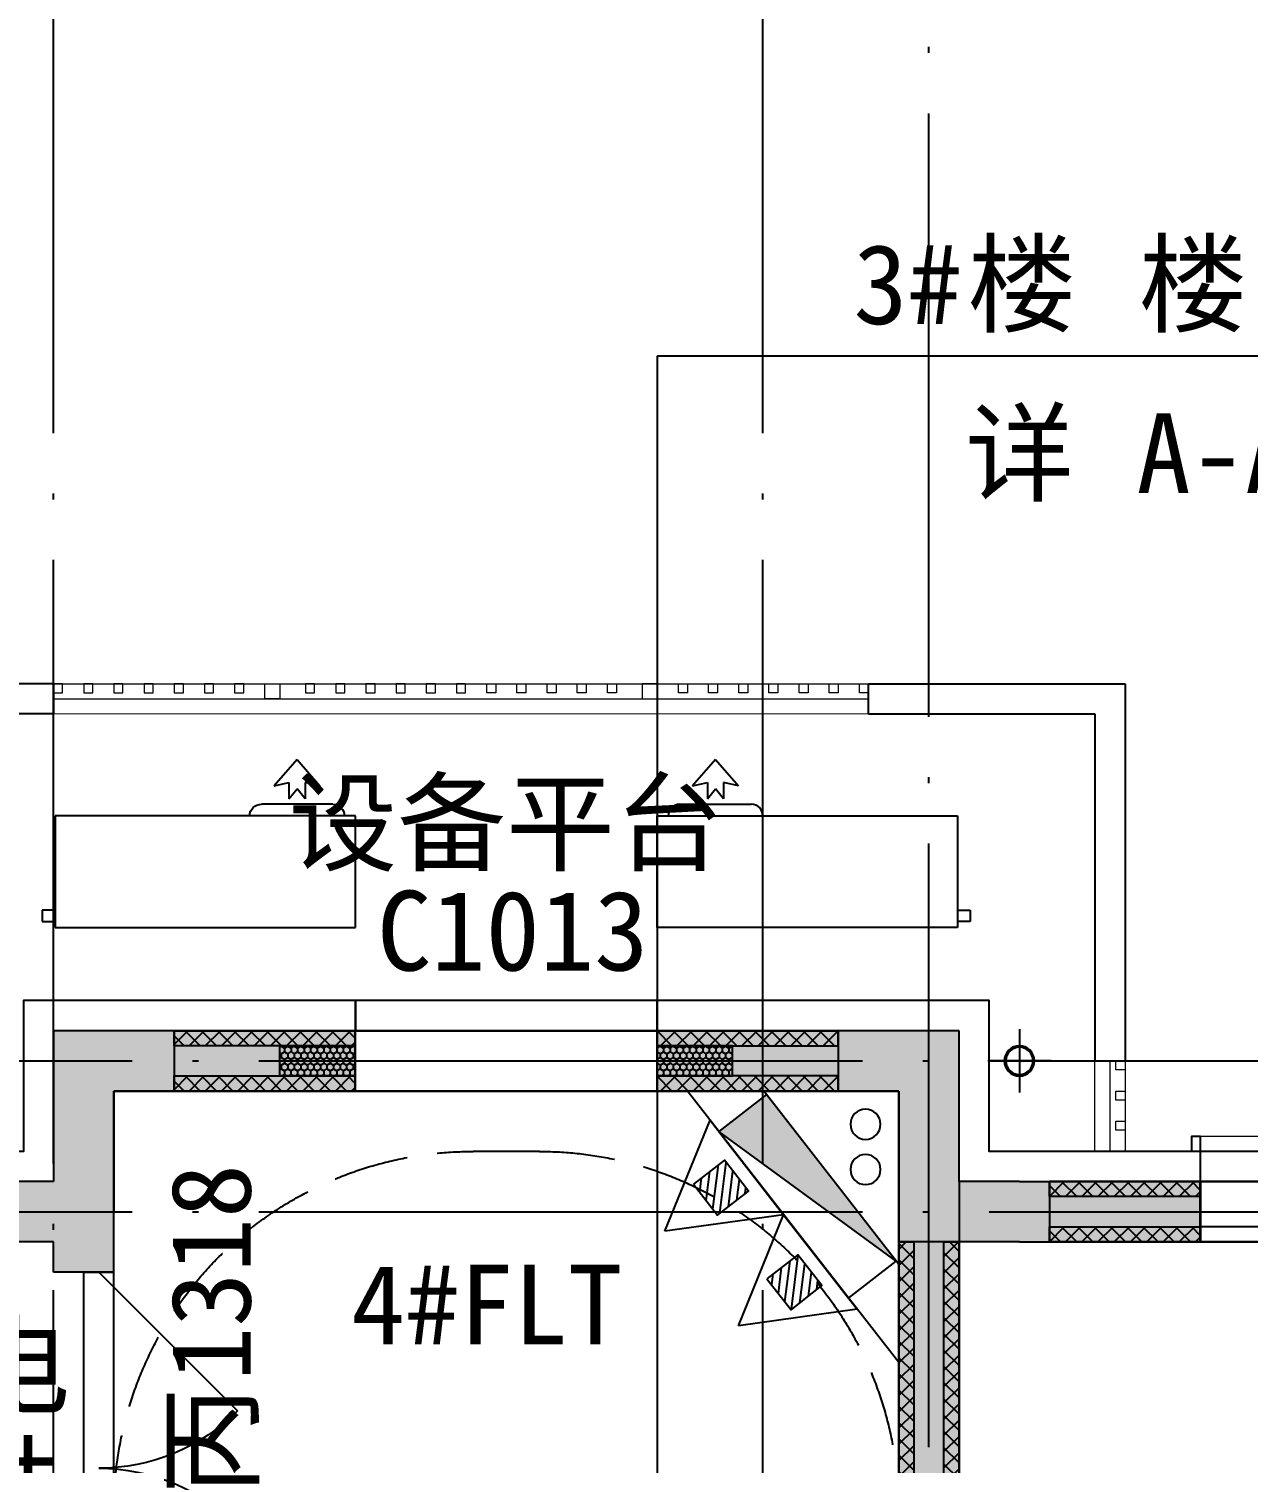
# Model space of a CAD drawing. Extents: x -46233 to 84150, y 109350 to 390860.
# Drawn here: x 37920 to 41961, y 266766 to 271520 of the extents above; entities that cross this region are included whole.
import ezdxf

# ---------------------------------------------------------------- set-up
doc = ezdxf.new("R2010")
doc.units = 0
doc.header["$LTSCALE"] = 1000
doc.header["$MEASUREMENT"] = 0
for name, pattern in [('125-核心筒-标准层$0$DASH', [0.35, 0.25, -0.1]), ('3#-轴线$1$DOTE', [2.42, 2, -0.2, 0.02, -0.2]), ('DASH', [0.35, 0.25, -0.1])]:
    doc.linetypes.add(name, pattern=pattern)
doc.layers.get('Defpoints').update_dxf_attribs({"color": 4, "linetype": 'DASH'})
for name, color, linetype in [('$6$A-ANNO-TEXT', 7, 'Continuous'), ('125-O-MC$0$A-DOOR', 51, 'Continuous'), ('125-O-MC$0$A-FLOR-HRAL', 71, 'Continuous'), ('125-O-MC$0$A-WALL-CONC', 9, 'Continuous'), ('125-O-MC$0$A-WALL-INSL', 241, 'Continuous'), ('125-墙体$0$125-墙体$0$A-COLU-CONC-HATC', 204, 'Continuous'), ('125-墙体$0$125-墙体$0$A-WALL-CONC', 9, 'Continuous'), ('125-核心筒-标准层$0$A-COLU-CONC-HATC', 204, 'Continuous'), ('125-核心筒-标准层$0$A-DOOR', 51, 'Continuous'), ('125-核心筒-标准层$0$A-FLOR-STRS', 51, 'Continuous'), ('125-核心筒-标准层$0$A-WALL-BLOK', 131, 'Continuous'), ('125-核心筒-标准层$0$A-WALL-CONC', 9, 'Continuous'), ('125-核心筒-标准层$0$A-WALL-INSL', 241, 'Continuous'), ('125-核心筒-标准层$0$EQUIP_消防', 7, 'Continuous'), ('125-核心筒-标准层$0$P-FIRE-FH', 1, 'Continuous'), ('125-核心筒-标准层$0$造甲村-建筑200户型底图$0$A-FURN', 8, 'Continuous'), ('3#-轴线$1$A-ANNO-DOTE', 10, '3#-轴线$1$DOTE'), ('3#楼O层线脚$0$A-00-HX-113-wall-01Y$0$HRAL', 31, 'Continuous'), ('A-ANNO-NOTE', 3, 'Continuous'), ('A-ANNO-TEXT', 255, 'Continuous'), ('A-DRAN-SYMB', 243, 'Continuous'), ('A-WALL-INSL', 241, 'Continuous'), ('S-ANNO-TEXT', 7, 'Continuous'), ('S-PC-FQ', 4, 'Continuous'), ('S-PC-FQ-WYQ', 4, 'Continuous'), ('公区-MC编号-标反$0$A-ANNO-TEXT', 255, 'Continuous'), ('公区-文字-标反$0$A-ANNO-SYMB', 3, 'Continuous'), ('公区-文字-标反$0$A-ANNO-TEXT', 7, 'Continuous')]:
    doc.layers.add(name, color=color, linetype=linetype)
for name, color, linetype, lineweight in [('125-核心筒-标准层$0$A-00-15-4#-PM-TF$0$00-装饰-剖', 241, 'Continuous', 5), ('125-核心筒-标准层$0$A-00-15-4#-PM-TF$0$00-装饰-看', 46, 'Continuous', 5), ('3#楼O层线脚$0$A-00-15-4#-PM-TF$0$00-装饰-看', 46, 'Continuous', 5)]:
    doc.layers.add(name, color=color, linetype=linetype, lineweight=lineweight)
doc.styles.add('_TCH_DIM', font='')
doc.styles.get("Standard").update_dxf_attribs({"font": ''})
doc.styles.add('公区-MC编号-标反$0$Standard', font='')
doc.styles.add('公区-文字-标反$0$Standard', font='')
doc.styles.get('_TCH_DIM').set_extended_font_data('SimSun')
doc.styles.get('Standard').set_extended_font_data('SimSun')
doc.styles.get('公区-MC编号-标反$0$Standard').set_extended_font_data('SimSun')
doc.styles.get('公区-文字-标反$0$Standard').set_extended_font_data('SimSun')
pattern_1 = [(225, (-539005.19, -689764.16), (26.9407684, -26.9407684), []), (315, (-539005.19, -689764.16), (26.9407684, 26.9407684), [])]
pattern_2 = [(225, (-539005.19, -689914.16), (26.9407684, -26.9407684), []), (315, (-539005.19, -689914.16), (26.9407684, 26.9407684), [])]
pattern_3 = [(269.9942905, (222230.131, 2933005.307), (10.823449013, -18.751078648), [12.5, -25]), (29.9942905, (222230.131, 2933005.307), (10.82718595, 18.748921125), [12.5, -25]), (329.9942905, (222230.131, 2933005.307), (21.650634963, -0.002157522), [-25, 12.5])]

# ---------------------------------------------------------------- blocks, each defined once
blk = doc.blocks.new('125-核心筒-标准层$0$2-4#标准层核心筒$0$$TwtSys$00000434')
for p, q in [((-0.5, 0.5), (-0.5, -0.5)), ((-0.5, -0.5), (0.5, 0.5)), ((0.5, 0.5), (-0.5, 0.5)), ((0.5, -0.5), (0.5, 0.5)), ((-0.5, -0.5), (0.5, -0.5))]:
    blk.add_line(p, q)
blk.add_solid([(0.5, -0.5), (0.5, 0.5), (-0.5, -0.5)])
blk = doc.blocks.new('125-核心筒-标准层$0$DDDA$C0A4D4CDB')
at = {"color": 0}
for p, q in [((193.3, 556.5), (117.4, 469)), ((193.3, 556.5), (269.2, 469)), ((117.4, 469), (166.5, 480.6)), ((166.5, 480.6), (166.5, 426.2)), ((220.1, 480.6), (220.1, 426.2)), ((269.2, 469), (220.1, 480.6)), ((166.5, 426.2), (193.3, 459.5)), ((220.1, 426.2), (193.3, 459.5)), ((75.1, 408.7), (311.5, 408.7)), ((0, 0), (0, 370)), ((0, 370), (995, 370)), ((995, 370), (995, 0)), ((995, 57.2), (1037.4, 57.2)), ((1037.4, 57.2), (1037.4, 20.2)), ((995, 0), (0, 0)), ((1037.4, 20.2), (995, 20.2))]:
    blk.add_line(p, q, dxfattribs=at)
for centre, start_param, end_param in [((75.1, 370), 0.785398, 2.356194), ((311.5, 370), 5.497787, 7.068583)]:
    blk.add_ellipse(centre, major_axis=(27.3, 27.3), ratio=1, start_param=start_param, end_param=end_param, dxfattribs=at)
blk = doc.blocks.new('125-核心筒-标准层$0$$TCHSYS$WIN2D')
for p, q in [((-0.5, 0.5), (0.5, 0.5)), ((-0.5, 0.5), (-0.5, -0.5)), ((0.5, 0.5), (0.5, -0.5)), ((0.5, 0.1667), (-0.5, 0.1667)), ((0.5, -0.1667), (-0.5, -0.1667)), ((-0.5, -0.5), (0.5, -0.5))]:
    blk.add_line(p, q)
blk = doc.blocks.new('125-核心筒-标准层$0$$ATTACHMENT$00000214')
h = blk.add_hatch()
h.set_pattern_fill('ANSI31', color=256, scale=200, style=0)
h.set_pattern_definition([(45, (-38543.802, -6842.639), (-17.67767, 17.67767), [])])
h.paths.add_polyline_path([(-64.9, 1.9), (64.9, 1.9), (64.9, -127.9), (-64.9, -127.9)])
for points in [[(0, 171.8), (-198.4, -171.8), (198.4, -171.8)], [(-64.9, 1.9), (64.9, 1.9), (64.9, -127.9), (-64.9, -127.9)]]:
    blk.add_lwpolyline(points, close=True)
blk = doc.blocks.new('125-核心筒-标准层$0$$DorLib2D$00000116')
at = {"color": 0}
for p, q in [((-0.5, 0), (-0.1464, 0.3536)), ((0.5, 0), (0.1464, 0.3536))]:
    blk.add_line(p, q, dxfattribs=at)
for centre, start, end in [((-0.5, 0), 0, 45), ((0.5, 0), 135, 180)]:
    blk.add_arc(centre, 0.5, start, end, dxfattribs=at)
blk = doc.blocks.new('125-核心筒-标准层')
at = {"layer": '125-核心筒-标准层$0$A-COLU-CONC-HATC'}
for points in [[(-1850, 7700), (-1650, 7500), (-998.9, 7500), (-998.9, 7700)], [(-1783.3, 7100), (-1650, 7100), (-1650, 7500), (-1850, 7700), (-1850, 7200)], [(-998.9, 7700), (-998.9, 7500), (-850, 7500), (-850, 7700)], [(150, 7700), (150, 7500), (950, 7500), (1150, 7700)], [(1150, 7700), (950, 7500), (950, 7100), (1083.3, 7100), (1150, 7200)], [(-2050, 7200), (-2050, 7000), (-1850, 7000), (-1783.3, 7100), (-1850, 7200)], [(1083.3, 7100), (1150, 7000), (1650, 7000), (1749.8, 7100), (1750, 7200), (1150, 7200)], [(-1850, 6634.3), (-1650, 6634.3), (-1650, 7100), (-1783.3, 7100), (-1850, 7000)], [(1150, 6900), (1150, 7000), (1083.3, 7100), (950, 7100), (950, 6900)], [(-1850, 4000), (-1650, 3800), (-1650, 6634.3), (-1850, 6634.3)]]:
    blk.add_hatch(color=256, dxfattribs=at).paths.add_polyline_path(points)
for centre in [(-1540, 7390), (-1540, 7240)]:
    blk.add_circle(centre, 50)
at = {"layer": '125-核心筒-标准层$0$A-00-15-4#-PM-TF$0$00-装饰-剖'}
for points in [[(-1520, 8820), (-1520, 8850), (-1550, 8850), (-1550, 8820)], [(-1420, 8820), (-1420, 8850), (-1450, 8850), (-1450, 8820)], [(-1320, 8820), (-1320, 8850), (-1350, 8850), (-1350, 8820)], [(-1220, 8820), (-1220, 8850), (-1250, 8850), (-1250, 8820)], [(-1120, 8820), (-1120, 8850), (-1150, 8850), (-1150, 8820)], [(-1020, 8820), (-1020, 8850), (-1050, 8850), (-1050, 8820)], [(-920, 8820), (-920, 8850), (-950, 8850), (-950, 8820)], [(-850, 8850), (-800, 8850), (-800, 8800), (-850, 8800)], [(-685, 8820), (-685, 8850), (-715, 8850), (-715, 8820)], [(-585, 8820), (-585, 8850), (-615, 8850), (-615, 8820)], [(-485, 8820), (-485, 8850), (-515, 8850), (-515, 8820)], [(-385, 8820), (-385, 8850), (-415, 8850), (-415, 8820)], [(-285, 8820), (-285, 8850), (-315, 8850), (-315, 8820)], [(-215, 8820), (-215, 8850), (-185, 8850), (-185, 8820)], [(-115, 8820), (-115, 8850), (-85, 8850), (-85, 8820)], [(-15, 8820), (-15, 8850), (15, 8850), (15, 8820)], [(85, 8820), (85, 8850), (115, 8850), (115, 8820)], [(185, 8820), (185, 8850), (215, 8850), (215, 8820)], [(285, 8820), (285, 8850), (315, 8850), (315, 8820)], [(450, 8850), (400, 8850), (400, 8800), (450, 8800)], [(520, 8820), (520, 8850), (550, 8850), (550, 8820)], [(620, 8820), (620, 8850), (650, 8850), (650, 8820)], [(720, 8820), (720, 8850), (750, 8850), (750, 8820)], [(820, 8820), (820, 8850), (850, 8850), (850, 8820)], [(920, 8820), (920, 8850), (950, 8850), (950, 8820)], [(1020, 8820), (1020, 8850), (1050, 8850), (1050, 8820)], [(1120, 8820), (1120, 8850), (1150, 8850), (1150, 8820)], [(-2370, 7570), (-2370, 7600), (-2400, 7600), (-2400, 7570)], [(-2370, 7470), (-2370, 7500), (-2400, 7500), (-2400, 7470)], [(-2370, 7370), (-2370, 7400), (-2400, 7400), (-2400, 7370)]]:
    blk.add_lwpolyline(points, close=True, dxfattribs=at)
at = {"layer": '125-核心筒-标准层$0$A-00-15-4#-PM-TF$0$00-装饰-看', "color": 251}
for points in [[(1149.9, 8850), (-1550.1, 8850)], [(1149.9, 8800), (-1550.1, 8800)], [(-2300, 7300), (-2300, 8750), (2200, 8749.3), (2200, 7300)], [(-2400, 7600), (-2400, 7300)], [(-2350, 7600), (-2350, 7300)]]:
    blk.add_lwpolyline(points, dxfattribs=at)
at = {"layer": '125-核心筒-标准层$0$A-DOOR'}
for p, q in [((950, 5600), (950, 6900)), ((1050, 5600), (1050, 6900))]:
    blk.add_line(p, q, dxfattribs=at)
at = {"layer": '125-核心筒-标准层$0$A-FLOR-STRS'}
for p, q in [((950, 7500), (-1650, 7500)), ((-1650, 7500), (-1650, 6110)), ((950, 6110), (950, 7500))]:
    blk.add_line(p, q, dxfattribs=at)
at = {"layer": '125-核心筒-标准层$0$A-FLOR-STRS', "linetype": '125-核心筒-标准层$0$DASH'}
blk.add_lwpolyline([(-1650, 6110, -0.414214), (-460, 7300), (-240, 7300, -0.414214), (950, 6110)], format="xyb", dxfattribs=at)
blk.add_lwpolyline([(1150, 5500), (1150, 6900)], dxfattribs=at)
at = {"layer": '125-核心筒-标准层$0$A-WALL-BLOK'}
for p, q in [((-1550, 8850), (-2400, 8850)), ((-2400, 8850), (-2400, 7600)), ((-1550, 8750), (-1550, 8850)), ((1149.9, 8850), (2300, 8850)), ((1149.9, 8850), (1149.9, 8750)), ((-1550, 8750), (-2300, 8750)), ((-2300, 8750), (-2300, 7600)), ((1149.9, 8750), (2200, 8750)), ((-2300, 7600), (-2400, 7600)), ((-1650, 6925.8), (-1203.4, 7500)), ((-1650, 6600), (-950, 7500)), ((1050, 6900), (950, 6900))]:
    blk.add_line(p, q, dxfattribs=at)
at = {"layer": '125-核心筒-标准层$0$A-WALL-CONC'}
for p, q in [((-1850, 7700), (-998.9, 7700)), ((-1850, 7200), (-1850, 7700)), ((-998.9, 7700), (-850, 7700)), ((-850, 7500), (-850, 7700)), ((150, 7700), (1150, 7700)), ((150, 7500), (150, 7700)), ((1150, 7700), (1150, 7200)), ((-1650, 7500), (-998.9, 7500)), ((-1650, 7100), (-1650, 7500)), ((-998.9, 7500), (-850, 7500)), ((150, 7500), (950, 7500)), ((950, 7500), (950, 7100)), ((-2050, 7200), (-1850, 7200)), ((1150, 7200), (1750, 7200)), ((-1650, 6634.3), (-1650, 7100)), ((950, 6900), (950, 7100)), ((-2050, 7000), (-1850, 7000)), ((-1850, 6634.3), (-1850, 7000)), ((1150, 7000), (1650, 7000)), ((1150, 6900), (1150, 7000)), ((950, 6900), (1150, 6900)), ((-1850, 4000), (-1850, 6634.3)), ((-1650, 3800), (-1650, 6634.3))]:
    blk.add_line(p, q, dxfattribs=at)
at = {"layer": '125-核心筒-标准层$0$A-WALL-INSL'}
for p, q in [((-850, 7800), (-850, 7700)), ((150, 7800), (150, 7700))]:
    blk.add_line(p, q, dxfattribs=at)
for points in [[(-2400, 7300), (-1950, 7300), (-1950, 7800), (-850, 7800), (-850, 7700)], [(150, 7700), (150, 7800), (1250, 7800), (1250, 7300), (1850, 7300)]]:
    blk.add_lwpolyline(points, dxfattribs=at)
at = {"layer": '125-核心筒-标准层$0$A-DOOR', "xscale": 1000, "yscale": -300, "zscale": 300}
blk.add_blockref('125-核心筒-标准层$0$$TCHSYS$WIN2D', (-350, 7650), dxfattribs=at)
at = {"layer": '125-核心筒-标准层$0$A-DOOR', "xscale": 1300, "yscale": 1300, "zscale": 100, "rotation": 90}
blk.add_blockref('125-核心筒-标准层$0$$DorLib2D$00000116', (1000, 6250), dxfattribs=at)
at = {"layer": '125-核心筒-标准层$0$EQUIP_消防', "linetype": 'ByBlock', "rotation": 232.1250163566028}
for p in [(-1011.4, 7141.2), (-1255, 6828)]:
    blk.add_blockref('125-核心筒-标准层$0$$ATTACHMENT$00000214', p, dxfattribs=at)
at = {"layer": '125-核心筒-标准层$0$P-FIRE-FH', "extrusion": (0, 0, -1), "xscale": 699.9999999999999, "yscale": 199.9999999999998, "zscale": -699.9999999999999, "rotation": 127.8749836433972}
blk.add_blockref('125-核心筒-标准层$0$2-4#标准层核心筒$0$$TwtSys$00000434', (1347.8, 7151.5), dxfattribs=at)
at = {"layer": '125-核心筒-标准层$0$造甲村-建筑200户型底图$0$A-FURN', "ltscale": 0.1, "extrusion": (0, 0, -1), "zscale": -1}
blk.add_blockref('125-核心筒-标准层$0$DDDA$C0A4D4CDB', (850, 8042), dxfattribs=at)
at = {"layer": '125-核心筒-标准层$0$造甲村-建筑200户型底图$0$A-FURN', "ltscale": 0.1, "extrusion": (0, 0, -1), "xscale": -1, "zscale": -1}
blk.add_blockref('125-核心筒-标准层$0$DDDA$C0A4D4CDB', (-150, 8042), dxfattribs=at)
blk = doc.blocks.new('125-墙体')
at = {"layer": '125-墙体$0$125-墙体$0$A-COLU-CONC-HATC'}
blk.add_hatch(color=256, dxfattribs=at).paths.add_polyline_path([(8400, -100), (8400, 100), (7800, 100), (7800, -100)])
at = {"layer": '125-墙体$0$125-墙体$0$A-WALL-CONC'}
for p, q in [((8400, 100), (7800, 100)), ((8400, -100), (7800, -100))]:
    blk.add_line(p, q, dxfattribs=at)
at = {"layer": 'Defpoints'}
blk.add_lwpolyline([(8600, 100), (8600, -3300), (7850, -3300), (7850, -4700), (9150, -4700), (9150, -7200), (10350, -7200), (10350, -11200)], dxfattribs=at)
blk = doc.blocks.new('公区-文字-标反')
at = {"layer": '公区-文字-标反$0$A-ANNO-SYMB'}
blk.add_lwpolyline([(-355, 4000, 0, 0, 0), (-355, 6480, 0, 0, 0), (1055, 6480, 0, 0, 0), (1055, 5300, 0, 80, 0), (1055, 5600, 0, 0, 0)], format="xyseb", dxfattribs=at)
at = {"layer": '公区-文字-标反$0$A-ANNO-TEXT', "style": '公区-文字-标反$0$Standard'}
for s, height, p in [('设备平台', 264.35, (-371.6, 8256.9)), ('电', 264.3, (-1455.2, 6458)), ('井', 264.3, (-1480.3, 6058))]:
    blk.add_text(s, height=height, dxfattribs=at).set_placement(p)
blk = doc.blocks.new('3#-标准层')
at = {"xscale": -1}
for name, p in [('125-核心筒-标准层', (31350, -7100)), ('125-墙体', (41800, 0))]:
    blk.add_blockref(name, p, dxfattribs=at)
blk.add_blockref('公区-文字-标反', (31350, -7100))
blk = doc.blocks.new('125-O-MC$0$$TCHSYS$WIN2D')
for p, q in [((-0.5, 0.5), (0.5, 0.5)), ((-0.5, 0.5), (-0.5, -0.5)), ((0.5, 0.5), (0.5, -0.5)), ((0.5, 0.1667), (-0.5, 0.1667)), ((0.5, -0.1667), (-0.5, -0.1667)), ((-0.5, -0.5), (0.5, -0.5))]:
    blk.add_line(p, q)
blk = doc.blocks.new('125-O-MC')
at = {"layer": '125-O-MC$0$A-FLOR-HRAL'}
blk.add_lwpolyline([(6300, -50), (7800, -50), (7800, -100), (6300, -100)], close=True, dxfattribs=at)
at = {"layer": '125-O-MC$0$A-WALL-CONC'}
blk.add_line((7800, 100), (7800, -100), dxfattribs=at)
at = {"layer": '125-O-MC$0$A-WALL-INSL'}
blk.add_lwpolyline([(7800, 100), (7800, 200), (8050, 200)], dxfattribs=at)
at = {"layer": '125-O-MC$0$A-DOOR', "xscale": -1500, "yscale": 300, "zscale": 300, "rotation": 180}
blk.add_blockref('125-O-MC$0$$TCHSYS$WIN2D', (7050, 50), dxfattribs=at)
blk = doc.blocks.new('3#-轴线')
at = {"layer": '3#-轴线$1$A-ANNO-DOTE'}
for points in [[(30200, -7100), (30200, 5500)], [(32550, -7100), (32550, 5500)], [(33100, -3200), (33100, 5500)], [(-3000, 500), (45757.3, 500)], [(-3000, 0), (45757.3, 0)]]:
    blk.add_lwpolyline(points, dxfattribs=at)
blk = doc.blocks.new('公区-MC编号-标反')
at = {"layer": '公区-MC编号-标反$0$A-ANNO-TEXT', "color": 2, "style": '公区-MC编号-标反$0$Standard'}
blk.add_text('C1013', height=264.35, dxfattribs=at).set_placement((-78.2, 7899.4))
for s, height, p in [('1318', 264.35, (-497.1, 6539.4)), ('丙', 264.3, (-497.1, 6161.4)), ('FM', 264.35, (-497.1, 5783.3)), ('0818', 264.35, (-497.1, 4732.9)), ('丙', 264.3, (-497.1, 4354.8)), ('FM', 264.35, (-497.1, 3976.8))]:
    blk.add_text(s, height=height, rotation=90, dxfattribs=at).set_placement(p)
blk = doc.blocks.new('GTRGTR')
at = {"layer": '$6$A-ANNO-TEXT', "color": 1}
blk.add_text('4#FLT', height=264.35, dxfattribs=at).set_placement((31185.2, -439.4))
blk = doc.blocks.new('A$C53EF3948')
at = {"layer": 'S-PC-FQ'}
h = blk.add_hatch(dxfattribs=at)
h.set_pattern_fill('HONEY', color=8, scale=100, angle=-90.0057)
h.set_pattern_definition(pattern_3)
h.paths.add_polyline_path([(31299.5, 450), (31299.5, 350), (31049.5, 350), (31049.5, 450)])
h = blk.add_hatch(dxfattribs=at)
h.set_pattern_fill('HONEY', color=8, scale=100, angle=-90.0057)
h.set_pattern_definition(pattern_3)
h.paths.add_polyline_path([(32299.5, 450), (32299.5, 350), (32549.5, 350), (32549.5, 450)])
at = {"layer": 'S-PC-FQ-WYQ'}
h = blk.add_hatch(dxfattribs=at)
h.set_pattern_fill('ANSI37', color=8, scale=12, angle=180)
h.set_pattern_definition(pattern_1)
h.paths.add_polyline_path([(30699.3, 450), (30699.3, 500), (31299.5, 500), (31299.5, 450)])
h = blk.add_hatch(dxfattribs=at)
h.set_pattern_fill('ANSI37', color=8, scale=12, angle=180)
h.set_pattern_definition(pattern_1)
h.paths.add_polyline_path([(32899.3, 500), (32899.3, 450), (32299.5, 450), (32299.5, 500)])
h = blk.add_hatch(dxfattribs=at)
h.set_pattern_fill('ANSI37', color=8, scale=12, angle=180)
h.set_pattern_definition(pattern_2)
h.paths.add_polyline_path([(30699.3, 300), (30699.3, 350), (31299.5, 350), (31299.5, 300)])
h = blk.add_hatch(dxfattribs=at)
h.set_pattern_fill('ANSI37', color=8, scale=12, angle=180)
h.set_pattern_definition(pattern_2)
h.paths.add_polyline_path([(32899.3, 350), (32899.3, 300), (32299.5, 300), (32299.5, 350)])
h = blk.add_hatch(dxfattribs=at)
h.set_pattern_fill('ANSI37', color=8, scale=12, angle=180)
h.set_pattern_definition([(225, (-541705.15, -690264.174), (26.9407684, -26.9407684), []), (315, (-541705.15, -690264.174), (26.9407684, 26.9407684), [])])
h.paths.add_polyline_path([(33599.3, -50), (33599.3, 0), (34099.3, 0), (34099.3, -50)])
h = blk.add_hatch(dxfattribs=at)
h.set_pattern_fill('ANSI37', color=8, scale=12, angle=180)
h.set_pattern_definition([(225, (-541705.15, -690414.174), (26.9407684, -26.9407684), []), (315, (-541705.15, -690414.174), (26.9407684, 26.9407684), [])])
h.paths.add_polyline_path([(33599.3, -200), (33599.3, -150), (34099.3, -150), (34099.3, -200)])
h = blk.add_hatch(dxfattribs=at)
h.set_pattern_fill('ANSI37', color=8, scale=12, angle=90)
h.set_pattern_definition([(135, (-877356, 678789.693), (-26.9407684, -26.9407684), []), (225, (-877356, 678789.693), (26.9407684, -26.9407684), [])])
h.paths.add_polyline_path([(33149.7, -2900.2), (33099.7, -2900.2), (33100, -200.2), (33150, -200.2)])
h = blk.add_hatch(dxfattribs=at)
h.set_pattern_fill('ANSI37', color=8, scale=12, angle=90)
h.set_pattern_definition([(135, (-877506, 678789.693), (-26.9407684, -26.9407684), []), (225, (-877506, 678789.693), (26.9407684, -26.9407684), [])])
h.paths.add_polyline_path([(33299.7, -2900.2), (33249.7, -2900.2), (33250, -200.2), (33300, -200.2)])
at = {"layer": 'S-PC-FQ', "color": 8}
for points in [[(31299.5, 450), (31299.5, 350), (31049.5, 350), (31049.5, 450)], [(32299.5, 450), (32299.5, 350), (32549.5, 350), (32549.5, 450)]]:
    blk.add_lwpolyline(points, close=True, dxfattribs=at)
at = {"layer": 'S-PC-FQ-WYQ', "color": 8}
for points in [[(30699.3, 450), (30699.3, 500), (31299.5, 500), (31299.5, 450)], [(31299.5, 300), (31299.5, 500), (30699.3, 500), (30699.3, 300)], [(32299.5, 500), (31299.5, 500), (31299.5, 300), (32299.5, 300)], [(32899.3, 450), (32899.3, 500), (32299.5, 500), (32299.5, 450)], [(32299.5, 300), (32299.5, 500), (32899.3, 500), (32899.3, 300)], [(30699.3, 300), (30699.3, 350), (31299.5, 350), (31299.5, 300)], [(32899.3, 300), (32899.3, 350), (32299.5, 350), (32299.5, 300)], [(33599.3, -50), (33599.3, 0), (34099.3, 0), (34099.3, -50)], [(34099.3, -200), (34099.3, 0), (33599.3, 0), (33599.3, -200)], [(35599.3, 0), (34099.3, 0), (34099.3, -200), (35599.3, -200)], [(33599.3, -200), (33599.3, -150), (34099.3, -150), (34099.3, -200)], [(33300, -200.2), (33100, -200.2), (33099.7, -2900.2), (33299.7, -2900.2)], [(33149.7, -2900.2), (33099.7, -2900.2), (33100, -200.2), (33150, -200.2)], [(33299.7, -2900.2), (33249.7, -2900.2), (33250, -200.2), (33300, -200.2)]]:
    blk.add_lwpolyline(points, close=True, dxfattribs=at)
blk = doc.blocks.new('3#楼O层线脚')
at = {"layer": '3#楼O层线脚$0$A-00-15-4#-PM-TF$0$00-装饰-看', "color": 251}
blk.add_lwpolyline([(-4150, 7350), (-2650, 7350)], dxfattribs=at)
at = {"layer": '3#楼O层线脚$0$A-00-HX-113-wall-01Y$0$HRAL'}
blk.add_lwpolyline([(-2650, 7300), (-2650, 7350), (-2620, 7350), (-2620, 7300)], dxfattribs=at)
blk = doc.blocks.new('雨水管')
at = {"layer": 'A-DRAN-SYMB'}
for p, q in [((100, 105), (100, -105)), ((-5, 0), (205, 0))]:
    blk.add_line(p, q, dxfattribs=at)
for radius in [50, 45]:
    blk.add_circle((100, 0), radius, dxfattribs=at)
blk = doc.blocks.new('YHHYTG')
blk.add_blockref('雨水管', (-2150, 7600))
blk = doc.blocks.new('vgfrtvgf')
at = {"layer": 'A-WALL-INSL'}
blk.add_blockref('YHHYTG', (0, 0), dxfattribs=at)

msp = doc.modelspace()

# ---------------------------------------------------------------- linework, layer by layer
at = {"layer": 'A-ANNO-NOTE', "color": 1}
for p, q in [((40004.2, 262019.4), (40004.2, 270436.6)), ((40004.2, 270436.6), (43560.5, 270436.6))]:
    msp.add_line(p, q, dxfattribs=at)

# ---------------------------------------------------------------- block references
for name, p in [('3#-轴线', (7802.7, 267600)), ('3#-标准层', (7802.7, 267600)), ('公区-MC编号-标反', (39152.7, 260500)), ('GTRGTR', (7802.7, 267600))]:
    msp.add_blockref(name, p)
at = {"xscale": -1}
for name, p in [('3#楼O层线脚', (39152.7, 260500)), ('vgfrtvgf', (39152.7, 260500)), ('125-O-MC', (49602.7, 267600))]:
    msp.add_blockref(name, p, dxfattribs=at)
at = {"layer": 'S-ANNO-TEXT'}
msp.add_blockref('A$C53EF3948', (7702.7, 267700.1), dxfattribs=at)

# ---------------------------------------------------------------- texts
at = {"layer": 'A-ANNO-TEXT', "color": 7, "style": '_TCH_DIM'}
for s, height, p in [('楼', 264.3, (41030.6, 270541.6)), ('楼电梯大样', 264.35, (41597.7, 270541.6)), ('3#', 264.35, (40652.6, 270541.6)), ('详', 264.3, (41023.3, 269981.6)), ('A-A4-16~18', 264.35, (41590.4, 269981.6))]:
    msp.add_text(s, height=height, dxfattribs=at).set_placement(p)

doc.saveas('drawing.dxf')
